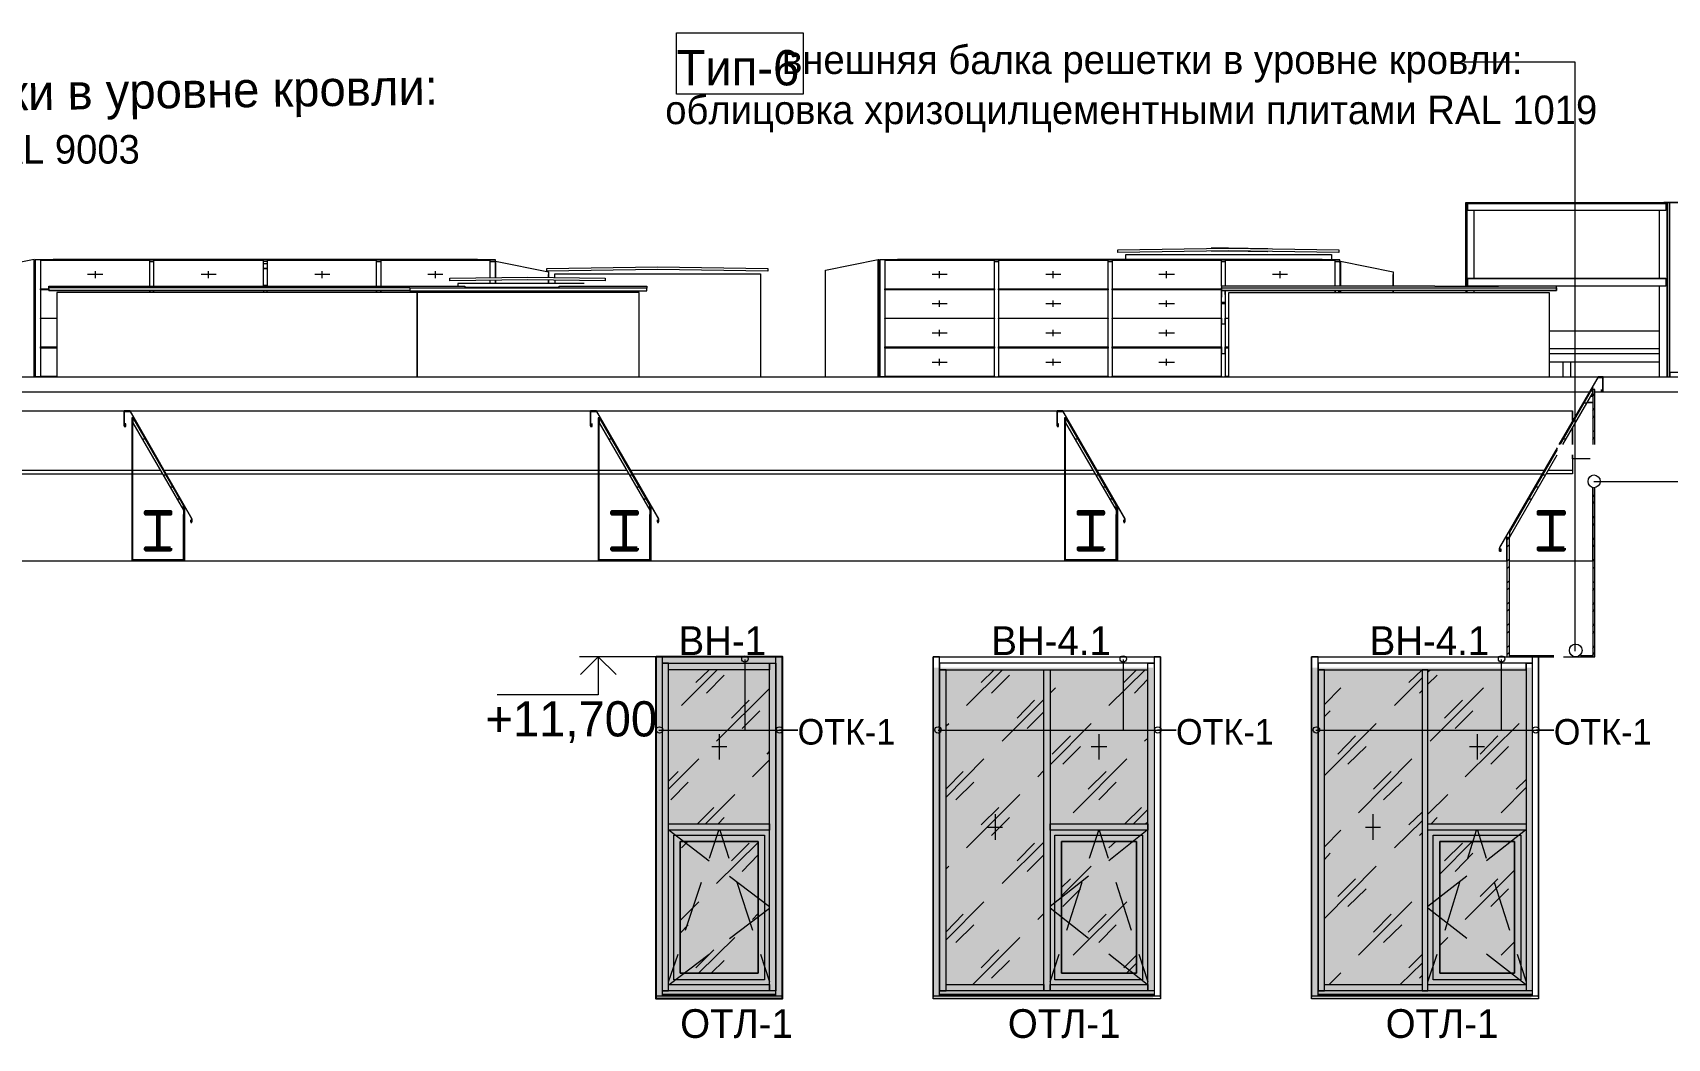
# Model space of a CAD drawing. Header units: millimetres. Extents: x 2294 to 908349, y -83289 to 219220.
# Drawn here: x 334898 to 348288, y 24401 to 32640 of the extents above; entities that cross this region are included whole.
import ezdxf

# ---------------------------------------------------------------- set-up
doc = ezdxf.new("R2010")
doc.units = ezdxf.units.MM
doc.layers.add('PDF _Геометрия', color=7, linetype='Continuous')
doc.layers.add('PDF _Текст', color=7, linetype='Continuous')

msp = doc.modelspace()

# ---------------------------------------------------------------- hatches: boundary and pattern name
at = {"transparency": 33554551}
h = msp.add_hatch(color=3, dxfattribs=at)
h.dxf.hatch_style = 1
h.paths.add_polyline_path([(340006.3, 27530.1), (341038, 27530.1), (341038, 24723.5), (340006.3, 24723.5)])
h = msp.add_hatch(color=3, dxfattribs=at)
h.dxf.hatch_style = 1
h.paths.add_polyline_path([(342275.2, 27436.9), (344074.2, 27436.9), (344074.2, 24723.5), (342275.2, 24723.5)])
h = msp.add_hatch(color=3, dxfattribs=at)
h.dxf.hatch_style = 1
h.paths.add_polyline_path([(345374.6, 27436.9), (347173.7, 27436.9), (347173.7, 24723.5), (345374.6, 24723.5)])

# ---------------------------------------------------------------- linework, layer by layer
msp.add_lwpolyline([(340006.3, 27530.1), (341038, 27530.1), (341038, 24723.5), (340006.3, 24723.5)], close=True)
at = {"layer": 'PDF _Геометрия', "lineweight": 9}
for points in [[(340172.5, 32640.4), (341208.5, 32640.4), (341208.5, 32137.7), (340172.5, 32137.7)], [(346646.8, 30563.9), (346646.8, 31250.3)], [(346655.5, 31250.3), (348277.4, 31250.3), (348277.4, 31241.5), (348277.4, 31184.7), (346655.5, 31184.7), (346655.5, 31241.5)], [(346655.5, 31241.5), (348277.4, 31241.5)], [(348286.1, 31250.3), (348286.1, 29820.8)], [(334909.1, 30782.5), (334909.1, 29820.8), (334909.1, 30782.5), (334909.1, 29820.8)], [(334917.8, 30747.6), (334909.1, 30747.6), (334917.8, 30751.9), (334909.1, 30747.6)], [(334970.3, 30773.8), (334970.3, 30778.2)], [(335066.5, 30782.5), (335044.6, 30778.2), (335066.5, 30782.5), (335035.9, 30778.2)], [(338541.9, 30782.5), (335066.5, 30782.5)], [(335888.3, 30765), (335875.2, 30765), (335857.7, 30765)], [(336788.9, 30708.2), (336802, 30708.2)], [(336802, 30708.2), (336819.5, 30708.2)], [(337750.6, 30765), (337733.1, 30765), (337715.6, 30765)], [(340920, 30686.4), (340015.1, 30699.5), (339110.2, 30686.4), (339110.2, 30708.2), (340015.1, 30721.3), (340920, 30708.2)], [(341829.3, 29820.8), (341829.3, 30782.5)], [(341838, 30747.6), (341829.3, 30747.6), (341838, 30751.9), (341829.3, 30747.6)], [(341877.4, 30542.1), (342777.9, 30542.1), (342777.9, 30773.8), (341877.4, 30773.8)], [(341890.5, 30773.8), (341890.5, 30778.2)], [(341986.7, 30782.5), (345462.1, 30782.5), (341986.7, 30782.5), (341982.3, 30782.5), (341964.8, 30778.2), (341982.3, 30782.5)], [(341986.7, 30782.5), (341982.3, 30782.5)], [(345462.1, 30782.5), (341986.7, 30782.5)], [(342808.5, 30765), (342791, 30765), (342777.9, 30765)], [(342808.5, 30542.1), (343709.1, 30542.1), (343709.1, 30773.8), (342808.5, 30773.8)], [(343709.1, 30765), (343739.7, 30765), (343722.2, 30765)], [(344666.4, 30765), (344653.3, 30765), (344635.8, 30765)], [(345610.7, 30563.9), (345610.7, 30769.4)], [(337986.7, 30546.5), (337986.7, 30524.6), (339927.6, 30524.6), (339927.6, 30546.5)], [(339586.7, 30607.7), (338952.8, 30616.4), (338314.5, 30607.7), (338314.5, 30629.5), (338952.8, 30638.3), (339586.7, 30629.5)], [(338690.5, 30585.8), (338690.5, 30612)], [(338690.5, 30585.8), (338690.5, 30612)], [(339123.3, 30616.4), (339123.3, 30585.8)], [(341877.4, 30301.7), (342777.9, 30301.7), (342777.9, 30533.3), (341877.4, 30533.3)], [(342808.5, 30301.7), (343709.1, 30301.7), (343709.1, 30533.3), (342808.5, 30533.3)], [(343739.7, 30301.7), (344635.8, 30301.7), (344635.8, 30533.3), (343739.7, 30533.3)], [(344635.8, 30550.8), (347381.2, 30550.8), (347381.2, 30563.9), (346904.7, 30563.9), (346904.7, 30559.6), (346384.5, 30559.6), (346384.5, 30563.9), (345737.5, 30563.9), (345116.7, 30563.9), (344635.8, 30563.9)], [(346655.5, 30625.1), (348277.4, 30625.1)], [(334909.1, 30428.4), (334917.8, 30428.4)], [(335857.7, 30529), (335857.7, 30511.5)], [(335888.3, 30511.5), (335888.3, 30529)], [(337715.6, 30511.5), (337715.6, 30529)], [(337750.6, 30511.5), (337750.6, 30529)], [(341829.3, 30428.4), (341838, 30428.4)], [(344635.8, 30428.4), (344666.4, 30428.4)], [(345567, 30529), (345567, 30511.5)], [(345606.3, 30529), (345606.3, 30511.5)], [(345610.7, 30511.5), (345610.7, 30529)], [(346043.5, 30529), (346043.5, 30511.5)], [(346646.8, 30511.5), (346646.8, 30529)], [(341877.4, 30065.6), (342777.9, 30065.6), (342777.9, 30297.3), (341877.4, 30297.3)], [(342808.5, 30065.6), (343709.1, 30065.6), (343709.1, 30297.3), (342808.5, 30297.3)], [(343739.7, 30065.6), (344635.8, 30065.6), (344635.8, 30297.3), (343739.7, 30297.3)], [(341877.4, 29825.2), (342777.9, 29825.2), (342777.9, 30056.8), (341877.4, 30056.8)], [(342808.5, 29825.2), (343709.1, 29825.2), (343709.1, 30056.8), (342808.5, 30056.8)], [(343739.7, 29825.2), (344635.8, 29825.2), (344635.8, 30056.8), (343739.7, 30056.8)], [(347757.1, 29816.4), (347757.1, 29698.4), (347748.4, 29698.4), (347748.4, 29715.9), (347748.4, 29698.4), (347761.5, 29698.4), (347761.5, 29820.8), (347722.2, 29820.8), (347403, 29265.6), (347722.2, 29816.4)], [(347604.1, 29610.9), (347608.5, 29610.9)], [(347630.4, 29610.9), (347678.4, 29610.9)], [(347634.7, 29663.4), (347639.1, 29663.4)], [(347656.6, 29694), (347652.2, 29694)], [(347661, 29663.4), (347678.4, 29663.4)], [(335647.9, 29418.6), (335647.9, 29536.6), (335696, 29536.6), (336203.1, 28657.9), (336203.1, 28631.7), (336194.3, 28631.7), (336194.3, 28649.2), (336194.3, 28627.3), (336203.1, 28627.3), (336203.1, 28657.9), (335696, 29541), (335647.9, 29541), (335647.9, 29414.2), (335661, 29414.2), (335661, 29436.1), (335656.6, 29436.1), (335656.6, 29418.6)], [(335709.1, 29484.2), (335709.1, 28312.6), (335717.8, 28312.6), (335717.8, 29484.2)], [(335717.8, 29444.8), (336133.1, 28727.9), (336133.1, 28767.2), (335717.8, 29488.5)], [(339468.6, 29418.6), (339468.6, 29536.6), (339516.7, 29536.6), (340023.8, 28657.9), (340023.8, 28631.7), (340015.1, 28631.7), (340015.1, 28649.2), (340015.1, 28627.3), (340023.8, 28627.3), (340023.8, 28657.9), (339516.7, 29541), (339468.6, 29541), (339468.6, 29414.2), (339481.7, 29414.2), (339481.7, 29436.1), (339477.4, 29436.1), (339477.4, 29418.6)], [(339529.8, 29484.2), (339529.8, 28312.6), (339538.6, 28312.6), (339538.6, 29484.2)], [(339538.6, 29444.8), (339953.9, 28727.9), (339953.9, 28767.2), (339538.6, 29488.5)], [(343289.4, 29418.6), (343289.4, 29536.6), (343337.5, 29536.6), (343844.6, 28657.9), (343844.6, 28631.7), (343835.8, 28631.7), (343835.8, 28649.2), (343835.8, 28627.3), (343844.6, 28627.3), (343844.6, 28657.9), (343337.5, 29541), (343289.4, 29541), (343289.4, 29414.2), (343302.5, 29414.2), (343302.5, 29436.1), (343298.1, 29436.1), (343298.1, 29418.6)], [(343350.6, 29484.2), (343350.6, 28312.6), (343359.3, 28312.6), (343359.3, 29484.2)], [(343359.3, 29444.8), (343774.6, 28727.9), (343774.6, 28767.2), (343359.3, 29488.5)], [(347512.3, 29265.6), (347512.3, 29405.5)], [(336133.1, 28749.7), (336133.1, 28312.6), (336141.9, 28312.6), (336141.9, 28749.7)], [(339953.9, 28749.7), (339953.9, 28312.6), (339962.6, 28312.6), (339962.6, 28749.7)], [(343774.6, 28749.7), (343774.6, 28312.6), (343783.4, 28312.6), (343783.4, 28749.7)], [(346974.6, 28504.9), (346974.6, 27525.7), (346996.5, 27525.7), (346996.5, 28504.9)], [(335709.1, 28312.6), (335717.8, 28312.6)], [(335717.8, 28312.6), (336133.1, 28312.6), (336133.1, 28321.3), (335717.8, 28321.3)], [(339529.8, 28312.6), (339538.6, 28312.6)], [(339538.6, 28312.6), (339953.9, 28312.6), (339953.9, 28321.3), (339538.6, 28321.3)], [(343350.6, 28312.6), (343359.3, 28312.6)], [(343359.3, 28312.6), (343774.6, 28312.6), (343774.6, 28321.3), (343359.3, 28321.3)], [(340006.3, 27525.7), (340006.3, 27447), (340006.3, 26131.2), (340006.3, 24815.3), (340006.3, 24736.6)], [(340933.1, 27420.8), (340106.9, 27420.8), (340106.9, 27473.2), (340933.1, 27473.2)], [(341038, 24736.6), (341038, 24815.3), (341038, 26131.2), (341038, 27447), (341038, 27525.7)], [(342275.2, 24815.3), (342275.2, 24736.6), (342275.2, 27525.7), (342275.2, 27447), (342275.2, 26131.2)], [(344032.6, 27447), (344032.6, 27473.2), (344085, 27473.2), (344085, 27447), (344085, 26131.2), (344085, 24789.1), (344032.6, 24789.1), (344032.6, 26131.2)], [(344137.5, 24736.6), (344137.5, 24815.3), (344137.5, 26131.2), (344137.5, 27447), (344137.5, 27525.7)], [(345374.6, 24815.3), (345374.6, 24736.6), (345374.6, 27525.7), (345374.6, 27447), (345374.6, 26131.2)], [(346305.8, 27473.2), (345427.1, 27473.2), (345427.1, 27420.8), (346305.8, 27420.8), (347132, 27420.8), (347132, 27473.2), (346305.8, 27473.2), (345453.3, 27473.2), (345427.1, 27473.2), (345427.1, 27525.7), (345453.3, 27525.7), (346305.8, 27525.7), (347153.9, 27525.7), (347180.1, 27525.7), (347180.1, 27473.2), (347153.9, 27473.2)], [(343232.6, 24789.1), (343180.1, 24789.1), (342380.1, 24789.1), (342380.1, 24841.6), (343180.1, 24841.6), (343180.1, 24789.1), (343180.1, 26131.2), (343180.1, 27420.8), (343232.6, 27420.8), (343232.6, 26131.2)], [(340933.1, 26104.9), (340106.9, 26104.9), (340106.9, 26157.4), (340933.1, 26157.4)], [(344032.6, 26104.9), (343232.6, 26104.9), (343232.6, 26157.4), (344032.6, 26157.4)], [(347132, 26104.9), (346327.6, 26104.9), (346327.6, 26157.4), (347132, 26157.4)], [(340150.6, 26065.6), (340893.8, 26065.6), (340893.8, 24880.9), (340150.6, 24880.9)], [(340893.8, 26065.6), (340893.8, 24880.9), (340150.6, 24880.9), (340150.6, 26065.6)], [(340841.3, 26013.1), (340203.1, 26013.1), (340203.1, 24933.4), (340841.3, 24933.4)], [(340203.1, 24933.4), (340203.1, 26013.1), (340841.3, 26013.1), (340841.3, 24933.4)], [(343271.9, 26065.6), (343988.8, 26065.6), (343988.8, 24880.9), (343271.9, 24880.9)], [(343988.8, 26065.6), (343988.8, 24880.9), (343271.9, 24880.9), (343271.9, 26065.6)], [(343940.8, 26013.1), (343324.4, 26013.1), (343324.4, 24933.4), (343940.8, 24933.4)], [(343324.4, 24933.4), (343324.4, 26013.1), (343940.8, 26013.1), (343940.8, 24933.4)], [(346371.3, 26065.6), (347088.3, 26065.6), (347088.3, 24880.9), (346371.3, 24880.9)], [(347088.3, 26065.6), (347088.3, 24880.9), (346371.3, 24880.9), (346371.3, 26065.6)], [(347035.8, 26013.1), (346423.8, 26013.1), (346423.8, 24933.4), (347035.8, 24933.4)], [(346423.8, 24933.4), (346423.8, 26013.1), (347035.8, 26013.1), (347035.8, 24933.4)], [(344032.6, 24789.1), (343232.6, 24789.1), (343232.6, 24841.6), (344032.6, 24841.6)], [(346279.5, 24789.1), (345479.5, 24789.1), (345479.5, 24841.6), (346279.5, 24841.6)], [(347132, 24789.1), (346327.6, 24789.1), (346327.6, 24841.6), (347132, 24841.6)], [(341038, 24723.5), (340006.3, 24723.5), (340006.3, 24749.8), (341038, 24749.8)], [(344137.5, 24723.5), (342275.2, 24723.5), (342275.2, 24749.8), (344137.5, 24749.8)], [(347232.5, 24723.5), (345374.6, 24723.5), (345374.6, 24749.8), (347232.5, 24749.8)]]:
    msp.add_lwpolyline(points, close=True, dxfattribs=at)
for points in [[(347534.2, 27573.8), (347534.2, 32400), (347031.5, 32400), (346620.5, 32400)], [(347687.2, 28964), (349685, 28964), (349685, 32378.1)], [(346638, 30563.9), (346638, 31250.3), (346646.8, 31250.3), (346703.6, 31250.3)], [(348224.9, 31250.3), (348286.1, 31250.3), (348290.5, 31250.3), (348290.5, 29820.8)], [(348705.8, 31250.3), (348259.9, 31250.3), (348705.8, 31250.3)], [(348688.3, 31250.3), (348688.3, 29820.8), (348688.3, 29855.8), (348308, 29855.8), (348308, 29820.8), (348308, 31250.3), (348277.4, 31250.3), (348308, 31250.3)], [(346703.6, 31184.7), (346703.6, 30629.5)], [(348224.9, 30629.5), (348224.9, 31184.7)], [(344552.8, 30852.5), (344692.7, 30852.5), (343787.7, 30839.4), (343787.7, 30861.2), (344692.7, 30874.3), (344552.8, 30874.3)], [(343853.3, 30782.5), (343853.3, 30821.9), (345427.1, 30821.9), (345536.4, 30821.9), (345536.4, 30778.2)], [(345016.2, 30870), (344692.7, 30874.3), (345597.6, 30861.2), (345597.6, 30839.4), (344692.7, 30852.5), (345016.2, 30848.1)], [(334909.1, 29820.8), (334909.1, 30782.5), (334471.9, 30695.1), (334471.9, 30563.9)], [(334909.1, 30782.5), (334909.1, 30782.5)], [(338690.5, 30756.3), (338690.5, 30765), (338690.5, 30778.2), (337733.1, 30778.2), (336802, 30778.2), (335875.2, 30778.2), (334970.3, 30778.2), (334917.8, 30778.2), (334917.8, 30529), (334917.8, 30292.9), (334917.8, 30052.5), (334917.8, 29820.8)], [(334961.5, 29825.2), (334961.5, 29820.8), (334917.8, 29820.8), (334917.8, 29995.6), (334917.8, 30236.1), (334917.8, 30472.1), (334917.8, 30721.3)], [(335857.7, 30563.9), (335857.7, 30773.8), (334961.5, 30773.8), (334961.5, 30542.1), (335031.5, 30542.1), (335031.5, 30529), (335031.5, 30550.8)], [(335066.5, 30782.5), (335066.5, 30782.5)], [(335066.5, 30782.5), (335066.5, 30782.5)], [(335066.5, 30782.5), (335066.5, 30782.5)], [(338541.9, 30782.5), (335066.5, 30782.5)], [(338541.9, 30782.5), (335066.5, 30782.5)], [(335066.5, 30782.5), (335066.5, 30782.5)], [(338541.9, 30782.5), (335066.5, 30782.5)], [(335411.8, 30629.5), (335411.8, 30686.4)], [(336788.9, 30563.9), (336788.9, 30773.8), (335888.3, 30773.8), (335888.3, 30563.9)], [(336338.6, 30629.5), (336338.6, 30686.4)], [(336819.5, 30765), (336802, 30765), (336788.9, 30765)], [(336819.5, 30747.6), (336802, 30747.6), (336788.9, 30747.6)], [(337715.6, 30563.9), (337715.6, 30773.8), (336819.5, 30773.8), (336819.5, 30563.9)], [(337269.7, 30629.5), (337269.7, 30686.4)], [(338646.8, 30633.9), (338646.8, 30773.8), (337750.6, 30773.8), (337750.6, 30563.9)], [(338196.5, 30629.5), (338196.5, 30686.4)], [(338541.9, 30782.5), (338541.9, 30782.5)], [(338541.9, 30782.5), (338541.9, 30782.5)], [(338541.9, 30782.5), (338541.9, 30782.5)], [(338541.9, 30782.5), (338541.9, 30782.5)], [(338572.5, 30778.2), (338541.9, 30782.5)], [(338541.9, 30782.5), (338563.7, 30778.2)], [(338541.9, 30782.5), (338541.9, 30782.5)], [(338572.5, 30778.2), (338541.9, 30782.5)], [(338541.9, 30782.5), (338563.7, 30778.2)], [(338541.9, 30782.5), (338541.9, 30782.5)], [(338690.5, 30765), (338646.8, 30765), (338690.5, 30765), (338690.5, 30633.9), (338690.5, 30769.4), (338690.5, 30633.9), (338690.5, 30769.4)], [(338686.1, 30769.4), (338690.5, 30769.4), (339123.3, 30682), (339123.3, 30633.9), (339123.3, 30660.1), (339123.3, 30633.9)], [(339175.7, 30633.9), (339175.7, 30664.5), (340749.5, 30664.5), (340858.8, 30664.5), (340858.8, 29820.8)], [(341392.1, 29820.8), (341392.1, 30695.1), (341824.9, 30782.5)], [(341824.9, 29820.8), (341824.9, 30782.5), (341824.9, 29820.8), (341824.9, 30782.5), (341829.3, 30782.5)], [(345606.3, 30756.3), (345606.3, 30765), (345606.3, 30778.2), (344653.3, 30778.2), (343722.2, 30778.2), (342791, 30778.2), (341890.5, 30778.2), (341838, 30778.2), (341838, 30529), (341838, 30292.9), (341838, 30052.5), (341838, 29820.8)], [(341877.4, 29825.2), (341877.4, 29820.8), (341838, 29820.8), (341838, 29995.6), (341838, 30236.1), (341838, 30472.1), (341838, 30721.3)], [(341982.3, 30782.5), (341956.1, 30778.2)], [(341986.7, 30782.5), (341982.3, 30782.5), (341986.7, 30782.5), (341982.3, 30782.5), (341956.1, 30778.2)], [(341982.3, 30782.5), (341982.3, 30782.5)], [(341982.3, 30782.5), (341986.7, 30782.5)], [(345462.1, 30782.5), (345488.3, 30778.2), (345462.1, 30782.5), (345479.5, 30778.2), (345462.1, 30782.5), (341982.3, 30782.5)], [(341982.3, 30782.5), (341982.3, 30782.5)], [(341986.7, 30782.5), (341986.7, 30782.5)], [(342327.6, 30629.5), (342327.6, 30686.4)], [(343258.8, 30629.5), (343258.8, 30686.4)], [(344635.8, 30563.9), (344635.8, 30773.8), (343739.7, 30773.8), (343739.7, 30542.1), (344635.8, 30542.1), (344635.8, 30550.8), (344635.8, 30529)], [(344185.6, 30629.5), (344185.6, 30686.4)], [(345567, 30563.9), (345567, 30773.8), (344666.4, 30773.8), (344666.4, 30563.9)], [(345116.7, 30629.5), (345116.7, 30686.4)], [(345462.1, 30782.5), (345462.1, 30782.5)], [(345462.1, 30782.5), (345462.1, 30782.5)], [(345462.1, 30782.5), (345462.1, 30782.5)], [(345462.1, 30782.5), (345462.1, 30782.5)], [(345462.1, 30782.5), (345462.1, 30782.5)], [(345462.1, 30782.5), (345462.1, 30782.5)], [(345606.3, 30765), (345567, 30765), (345606.3, 30765), (345606.3, 30563.9)], [(345606.3, 30769.4), (345610.7, 30769.4), (346043.5, 30682), (346043.5, 30563.9), (346043.5, 30660.1), (346043.5, 30563.9)], [(345610.7, 30769.4), (345610.7, 30563.9)], [(334917.8, 30655.7), (334909.1, 30655.7)], [(334961.5, 30533.3), (334961.5, 30542.1)], [(335031.5, 30533.3), (334961.5, 30533.3), (334961.5, 30301.7), (335097.1, 30301.7)], [(337986.7, 30546.5), (337986.7, 30550.8), (335031.5, 30550.8), (335031.5, 30563.9), (338436.9, 30563.9), (338436.9, 30555.2), (339210.7, 30555.2), (339210.7, 30563.9), (339927.6, 30563.9), (339927.6, 30546.5)], [(335473, 30660.1), (335346.2, 30660.1)], [(336399.8, 30660.1), (336277.4, 30660.1)], [(336819.5, 30568.3), (336802, 30568.3), (336788.9, 30568.3)], [(337330.9, 30660.1), (337208.5, 30660.1)], [(337986.7, 30550.8), (337986.7, 30529)], [(337986.7, 30524.6), (339927.6, 30524.6), (339927.6, 30542.1)], [(338257.7, 30660.1), (338135.3, 30660.1)], [(339416.2, 30585.8), (338380.1, 30585.8), (338380.1, 30563.9)], [(338436.9, 30555.2), (339210.7, 30555.2)], [(338646.8, 30585.8), (338646.8, 30612)], [(339123.3, 30585.8), (339123.3, 30616.4)], [(339175.7, 30616.4), (339175.7, 30585.8)], [(341838, 30655.7), (341829.3, 30655.7)], [(341877.4, 30533.3), (341877.4, 30542.1)], [(342388.8, 30660.1), (342266.4, 30660.1)], [(342777.9, 30542.1), (342777.9, 30533.3)], [(342808.5, 30533.3), (342808.5, 30542.1)], [(343320, 30660.1), (343197.6, 30660.1)], [(343709.1, 30542.1), (343709.1, 30533.3)], [(343739.7, 30533.3), (343739.7, 30542.1)], [(344251.1, 30660.1), (344124.4, 30660.1)], [(347381.2, 30550.8), (347381.2, 30529), (344635.8, 30529), (344635.8, 30494), (344635.8, 30472.1)], [(344635.8, 30542.1), (344635.8, 30529), (347381.2, 30529), (347381.2, 30542.1)], [(345177.9, 30660.1), (345055.5, 30660.1)], [(346384.5, 30559.6), (346384.5, 30563.9), (346904.7, 30563.9), (346655.5, 30563.9), (346655.5, 30625.1), (346655.5, 30629.5), (348277.4, 30629.5), (348277.4, 30625.1), (348277.4, 30563.9), (347381.2, 30563.9)], [(346904.7, 30559.6), (346904.7, 30563.9)], [(348224.9, 29820.8), (348224.9, 30563.9)], [(334917.8, 30419.7), (334909.1, 30419.7)], [(335031.5, 30529), (337986.7, 30529), (335031.5, 30529)], [(339866.4, 29820.8), (339866.4, 30511.5), (339757.2, 30511.5), (338157.2, 30511.5), (338047.9, 30511.5), (338047.9, 29820.8), (338047.9, 30511.5), (335097.1, 30511.5), (335097.1, 29820.8)], [(335857.7, 30529), (335857.7, 30511.5)], [(336788.9, 30529), (336788.9, 30511.5)], [(336819.5, 30511.5), (336819.5, 30529)], [(338380.1, 30524.6), (338380.1, 30511.5)], [(341838, 30419.7), (341829.3, 30419.7)], [(342388.8, 30419.7), (342266.4, 30419.7)], [(342327.6, 30393.5), (342327.6, 30445.9)], [(343320, 30419.7), (343197.6, 30419.7)], [(343258.8, 30393.5), (343258.8, 30445.9)], [(344251.1, 30419.7), (344124.4, 30419.7)], [(344185.6, 30393.5), (344185.6, 30445.9)], [(344666.4, 30419.7), (344635.8, 30419.7)], [(344666.4, 30494), (344666.4, 30529), (344666.4, 30301.7)], [(344666.4, 30529), (344666.4, 30472.1)], [(344697, 29820.8), (344697, 30511.5), (347210.7, 30511.5), (347320, 30511.5), (347320, 29820.8)], [(345567, 30511.5), (345567, 30529)], [(345597.6, 30511.5), (345597.6, 30529)], [(345610.7, 30529), (345610.7, 30511.5)], [(346043.5, 30511.5), (346043.5, 30529)], [(346638, 30529), (346638, 30511.5)], [(346703.6, 30529), (346703.6, 30511.5)], [(334961.5, 30297.3), (334961.5, 30301.7)], [(335097.1, 30297.3), (334961.5, 30297.3), (334961.5, 30065.6), (335097.1, 30065.6)], [(341877.4, 30297.3), (341877.4, 30301.7)], [(342777.9, 30301.7), (342777.9, 30297.3)], [(342808.5, 30297.3), (342808.5, 30301.7)], [(343709.1, 30301.7), (343709.1, 30297.3)], [(343739.7, 30297.3), (343739.7, 30301.7)], [(344635.8, 30301.7), (344635.8, 30253.6), (344666.4, 30253.6), (344666.4, 30301.7), (344697, 30301.7)], [(344697, 30297.3), (344666.4, 30297.3), (344666.4, 30065.6), (344697, 30065.6)], [(342388.8, 30179.2), (342266.4, 30179.2)], [(342327.6, 30153), (342327.6, 30205.5)], [(343320, 30179.2), (343197.6, 30179.2)], [(343258.8, 30153), (343258.8, 30205.5)], [(344251.1, 30179.2), (344124.4, 30179.2)], [(344185.6, 30153), (344185.6, 30205.5)], [(347320, 30196.7), (348224.9, 30196.7)], [(334961.5, 30056.8), (334961.5, 30065.6)], [(335097.1, 30056.8), (334961.5, 30056.8), (334961.5, 29825.2), (335097.1, 29825.2)], [(341877.4, 30056.8), (341877.4, 30065.6)], [(342777.9, 30065.6), (342777.9, 30056.8)], [(342808.5, 30056.8), (342808.5, 30065.6)], [(343709.1, 30065.6), (343709.1, 30056.8)], [(343739.7, 30056.8), (343739.7, 30065.6)], [(344635.8, 30065.6), (344635.8, 30013.1)], [(344666.4, 30008.8), (344635.8, 30008.8)], [(344666.4, 30013.1), (344666.4, 30065.6)], [(344697, 30056.8), (344666.4, 30056.8), (344666.4, 29825.2), (344697, 29825.2)], [(347320, 30052.5), (348224.9, 30052.5)], [(348224.9, 30008.8), (347320, 30008.8)], [(342388.8, 29938.8), (342266.4, 29938.8)], [(342327.6, 29912.6), (342327.6, 29969.4)], [(343320, 29938.8), (343197.6, 29938.8)], [(343258.8, 29912.6), (343258.8, 29969.4)], [(344251.1, 29938.8), (344124.4, 29938.8)], [(344185.6, 29912.6), (344185.6, 29969.4)], [(347320, 29943.2), (348224.9, 29943.2)], [(347433.6, 29943.2), (347433.6, 29820.8)], [(347499.2, 29820.8), (347499.2, 29943.2)], [(320356.1, 29230.6), (320356.1, 29715.9), (320334.3, 29715.9), (320334.3, 29230.6), (320334.3, 29698.4), (320273, 29698.4), (320273, 29820.8), (399730.8, 29820.8), (399761.4, 29816.4), (400382.1, 29777.1)], [(342777.9, 29825.2), (342777.9, 29820.8), (342808.5, 29820.8), (342808.5, 29825.2)], [(343709.1, 29825.2), (343709.1, 29820.8), (343739.7, 29820.8), (343739.7, 29825.2)], [(344635.8, 29825.2), (344635.8, 29820.8)], [(344666.4, 29820.8), (344666.4, 29825.2)], [(347433.6, 29265.6), (347678.4, 29689.6), (347678.4, 29733.3), (347411.8, 29265.6)], [(347695.9, 29698.4), (399730.8, 29698.4), (399730.8, 29820.8)], [(320382.3, 29698.4), (347647.8, 29698.4)], [(347652.2, 29698.4), (347656.6, 29698.4), (347652.2, 29698.4), (347512.3, 29457.9), (347512.3, 29449.2), (347512.3, 29457.9)], [(347695.9, 29265.6), (347695.9, 29715.9), (347678.4, 29715.9), (347678.4, 29265.6)], [(320517.9, 29536.6), (320517.9, 29462.3), (320517.9, 29541), (347512.3, 29541), (347512.3, 29462.3), (347512.3, 29536.6)], [(347385.6, 29239.4), (346913.4, 28421.9), (346913.4, 28391.3), (346926.5, 28391.3), (346926.5, 28408.8), (346922.2, 28408.8), (346922.2, 28391.3), (346913.4, 28391.3), (346913.4, 28417.5), (347385.6, 29235)], [(347385.6, 29221.9), (346996.5, 28544.3), (346996.5, 28504.9)], [(343774.6, 28749.7), (343783.4, 28749.7), (343783.4, 28312.6), (346974.6, 28312.6), (346974.6, 28504.9), (346996.5, 28504.9), (347385.6, 29182.5)], [(347656.6, 29147.6), (347512.3, 29147.6), (347512.3, 29182.5), (347512.3, 29055.8), (347512.3, 29025.2), (347293.7, 29025.2)], [(332155, 29055.8), (335709.1, 29055.8)], [(332172.5, 29025.2), (335709.1, 29025.2)], [(335717.8, 29055.8), (335945.1, 29055.8)], [(335717.8, 29025.2), (335962.6, 29025.2)], [(335967, 29055.8), (335971.4, 29055.8)], [(335975.7, 29055.8), (339529.8, 29055.8)], [(335984.5, 29025.2), (335988.9, 29025.2)], [(335993.2, 29025.2), (339529.8, 29025.2)], [(339538.6, 29055.8), (339765.9, 29055.8)], [(339538.6, 29025.2), (339783.4, 29025.2)], [(339787.8, 29055.8), (339792.1, 29055.8)], [(339796.5, 29055.8), (343350.6, 29055.8)], [(339805.2, 29025.2), (339809.6, 29025.2)], [(339814, 29025.2), (343350.6, 29025.2)], [(343359.3, 29055.8), (343586.7, 29055.8)], [(343359.3, 29025.2), (343604.1, 29025.2)], [(343608.5, 29055.8), (343612.9, 29055.8)], [(343617.3, 29055.8), (347280.6, 29055.8)], [(343626, 29025.2), (343630.4, 29025.2)], [(343634.7, 29025.2), (347263.1, 29025.2), (347271.9, 29025.2)], [(347285, 29055.8), (347289.4, 29055.8)], [(347311.2, 29055.8), (347512.3, 29055.8)], [(347512.3, 29047), (347512.3, 29029.5)], [(346996.5, 28312.6), (347678.4, 28312.6), (347678.4, 28915.9), (347678.4, 27525.7), (347695.9, 27525.7), (347695.9, 28915.9)], [(332312.4, 28749.7), (332321.1, 28749.7), (332321.1, 28312.6), (336133.1, 28312.6)], [(336133.1, 28749.7), (336141.9, 28749.7), (336141.9, 28312.6), (339953.9, 28312.6)], [(336133.1, 28321.3), (336133.1, 28692.9)], [(339953.9, 28749.7), (339962.6, 28749.7), (339962.6, 28312.6), (343774.6, 28312.6)], [(339953.9, 28321.3), (339953.9, 28692.9)], [(343774.6, 28321.3), (343774.6, 28692.9)], [(340321.1, 27525.7), (339949.5, 27525.7), (339529.8, 27525.7), (339529.8, 27215.3), (338703.6, 27215.3)], [(339687.2, 27525.7), (339376.8, 27525.7)], [(340985.6, 24749.8), (340985.6, 24815.3), (340985.6, 26131.2), (340985.6, 24789.1), (340933.1, 24789.1), (340106.9, 24789.1), (340106.9, 24841.6), (340933.1, 24841.6), (340933.1, 24789.1), (340933.1, 26131.2), (340933.1, 27473.2), (340985.6, 27473.2), (340985.6, 26131.2), (340985.6, 27447), (340985.6, 27525.7), (341038, 27525.7), (340006.3, 27525.7), (340054.4, 27525.7), (340054.4, 27473.2), (340080.7, 27473.2), (340959.3, 27473.2), (340985.6, 27473.2), (340985.6, 27525.7), (340959.3, 27525.7), (340080.7, 27525.7), (340054.4, 27525.7), (340054.4, 27447), (340054.4, 26131.2), (340054.4, 24789.1), (340106.9, 24789.1), (340106.9, 26131.2), (340106.9, 27473.2), (340054.4, 27473.2), (340054.4, 26131.2), (340054.4, 24815.3), (340054.4, 24749.8)], [(340732, 27503.8), (340732, 26926.8), (341164.8, 26926.8), (341016.2, 26926.8)], [(342327.6, 24749.8), (342327.6, 24815.3), (342327.6, 26131.2), (342327.6, 24789.1), (342380.1, 24789.1), (342380.1, 26131.2), (342380.1, 27420.8), (342327.6, 27420.8), (342327.6, 26131.2), (342327.6, 27447), (342327.6, 27525.7), (342275.2, 27525.7), (344137.5, 27525.7), (344085, 27525.7), (344085, 27473.2), (344058.8, 27473.2), (343206.3, 27473.2), (342327.6, 27473.2), (342327.6, 27420.8), (343206.3, 27420.8), (344032.6, 27420.8), (344032.6, 27473.2), (343206.3, 27473.2), (342353.9, 27473.2), (342327.6, 27473.2), (342327.6, 27525.7), (342353.9, 27525.7), (343206.3, 27525.7), (344058.8, 27525.7), (344085, 27525.7), (344085, 27447), (344085, 26131.2), (344085, 24815.3), (344085, 24749.8)], [(343831.5, 27503.8), (343831.5, 26926.8), (344264.2, 26926.8), (344111.2, 26926.8)], [(345427.1, 24749.8), (345427.1, 24815.3), (345427.1, 26131.2), (345427.1, 24789.1), (345479.5, 24789.1), (345479.5, 26131.2), (345479.5, 27420.8), (345427.1, 27420.8), (345427.1, 26131.2), (345427.1, 27447), (345427.1, 27525.7), (345374.6, 27525.7), (346974.6, 27525.7)], [(346926.5, 27503.8), (346926.5, 26926.8), (347359.3, 26926.8), (347210.7, 26926.8)], [(347359.3, 27534.4), (346996.5, 27534.4), (346996.5, 27525.7), (347359.3, 27525.7), (347232.5, 27525.7), (347232.5, 24736.6), (347232.5, 24815.3), (347232.5, 26131.2), (347232.5, 27447), (347232.5, 27525.7), (347180.1, 27525.7), (347180.1, 27447), (347180.1, 26131.2), (347180.1, 24815.3), (347180.1, 24749.8)], [(347132, 27473.2), (347180.1, 27473.2), (347180.1, 27447)], [(347132, 27473.2), (347132, 27447)], [(347438, 27525.7), (347678.4, 27525.7), (347678.4, 27534.4), (347577.9, 27534.4)], [(347678.4, 27525.7), (347577.9, 27525.7)], [(340211.8, 27127.9), (340504.7, 27420.8)], [(340329.8, 27315.9), (340439.1, 27420.8)], [(340417.3, 27228.4), (340561.5, 27377.1)], [(342546.2, 27127.9), (342843.5, 27420.8)], [(342668.6, 27315.9), (342773.5, 27420.8)], [(342751.7, 27228.4), (342900.3, 27377.1)], [(343420.5, 27420.8), (343424.9, 27420.8)], [(343713.4, 27127.9), (344010.7, 27420.8)], [(343835.8, 27315.9), (343940.8, 27420.8)], [(343923.3, 27228.4), (344032.6, 27342.1)], [(345759.3, 27420.8), (345763.7, 27420.8)], [(346052.2, 27127.9), (346279.5, 27355.2)], [(346170.3, 27315.9), (346279.5, 27420.8), (346279.5, 26131.2), (346279.5, 24789.1), (346327.6, 24789.1), (346327.6, 26131.2), (346327.6, 27420.8), (346279.5, 27420.8)], [(346327.6, 27403.3), (346345.1, 27420.8)], [(346327.6, 27302.8), (346401.9, 27377.1)], [(346926.5, 27420.8), (346930.9, 27420.8)], [(347132, 27447), (347132, 26131.2)], [(347180.1, 27447), (347180.1, 26131.2)], [(340500.3, 26835), (340933.1, 27267.8)], [(343232.6, 27228.4), (343276.3, 27272.2)], [(345479.5, 27136.6), (345615.1, 27272.2)], [(346257.7, 27228.4), (346279.5, 27250.3)], [(346345.1, 26835), (346782.3, 27272.2)], [(340622.7, 27023), (340767, 27171.6)], [(340710.2, 26939.9), (340854.4, 27084.2)], [(342839.1, 26835), (343180.1, 27176)], [(342961.5, 27023), (343105.8, 27171.6)], [(343044.6, 26939.9), (343180.1, 27075.4)], [(345479.5, 27036.1), (345527.6, 27084.2)], [(346463.2, 27023), (346611.8, 27171.6)], [(346550.6, 26939.9), (346694.8, 27084.2)], [(340028.2, 26926.8), (341164.8, 26926.8)], [(342314.5, 26926.8), (344264.2, 26926.8)], [(342380.1, 26961.8), (342402, 26979.3)], [(343232.6, 26642.6), (343569.2, 26979.3)], [(345409.6, 26926.8), (347359.3, 26926.8)], [(345479.5, 26555.2), (345903.6, 26979.3)], [(346633.6, 26542.1), (347075.2, 26979.3)], [(340461, 26791.3), (340583.4, 26791.3)], [(340522.2, 26891.8), (340522.2, 26686.4)], [(343250, 26730.1), (343398.7, 26878.7)], [(343337.5, 26647), (343481.7, 26791.3)], [(343569.2, 26791.3), (343695.9, 26791.3)], [(343630.4, 26891.8), (343630.4, 26686.4)], [(344006.3, 26835), (344032.6, 26861.2)], [(345588.8, 26730.1), (345733.1, 26878.7)], [(345671.9, 26647), (345820.5, 26791.3)], [(346668.6, 26791.3), (346791, 26791.3)], [(346729.8, 26891.8), (346729.8, 26686.4)], [(346756, 26730.1), (346900.3, 26878.7)], [(346843.5, 26647), (346987.7, 26791.3)], [(340106.9, 26441.6), (340356.1, 26690.7)], [(340793.2, 26542.1), (340933.1, 26682)], [(340915.6, 26730.1), (340933.1, 26751.9)], [(342380.1, 26376), (342690.5, 26690.7)], [(343420.5, 26249.2), (343862.1, 26690.7)], [(345759.3, 26249.2), (346196.5, 26690.7)], [(340106.9, 26507.1), (340185.6, 26585.8)], [(342380.1, 26445.9), (342520, 26585.8)], [(343132, 26542.1), (343180.1, 26594.6)], [(343542.9, 26441.6), (343691.6, 26585.8)], [(345881.7, 26441.6), (346026, 26585.8)], [(347048.9, 26441.6), (347132, 26520.2)], [(340124.4, 26354.1), (340268.6, 26498.4)], [(340408.5, 26157.4), (340649, 26397.8)], [(342458.8, 26354.1), (342607.4, 26498.4)], [(342546.2, 25960.7), (342983.4, 26397.8)], [(343630.4, 26354.1), (343774.6, 26498.4)], [(345964.8, 26354.1), (346113.4, 26498.4)], [(346327.6, 26236.1), (346489.4, 26397.8)], [(346926.5, 26249.2), (347132, 26454.7)], [(340342.9, 26157.4), (340478.5, 26292.9)], [(342668.6, 26148.7), (342812.9, 26292.9)], [(343844.6, 26157.4), (343980.1, 26292.9)], [(343914.5, 26157.4), (344032.6, 26275.4)], [(346170.3, 26148.7), (346279.5, 26253.6)], [(340513.4, 26157.4), (340561.5, 26209.9)], [(342716.7, 26131.2), (342843.5, 26131.2)], [(342751.7, 26061.2), (342900.3, 26209.9)], [(342782.3, 26236.1), (342782.3, 26026.3)], [(344015.1, 26157.4), (344032.6, 26174.9)], [(345816.2, 26131.2), (345938.6, 26131.2)], [(345877.4, 26236.1), (345877.4, 26026.3)], [(346052.2, 25960.7), (346279.5, 26183.6)], [(346353.9, 26157.4), (346401.9, 26209.9)], [(347132, 26131.2), (347132, 24789.1)], [(347180.1, 26131.2), (347180.1, 24789.1)], [(340111.3, 26104.9), (340439.1, 25855.8)], [(340211.8, 25960.7), (340264.3, 26013.1)], [(340443.5, 25877.6), (340517.8, 26104.9)], [(340500.3, 25667.8), (340841.3, 26004.4)], [(340526.6, 26104.9), (340600.9, 25877.6)], [(340622.7, 25855.8), (340767, 26000)], [(342839.1, 25667.8), (343180.1, 26008.8)], [(342961.5, 25855.8), (343105.8, 26000)], [(343556.1, 25877.6), (343630.4, 26104.9)], [(343634.7, 26104.9), (343709.1, 25877.6)], [(344028.2, 26104.9), (343713.4, 25855.8)], [(343713.4, 25960.7), (343770.3, 26013.1)], [(345479.5, 25969.4), (345615.1, 26104.9)], [(346257.7, 26061.2), (346279.5, 26083.1)], [(346423.8, 25746.5), (346690.5, 26013.1)], [(346463.2, 25855.8), (346611.8, 26000)], [(346655.5, 25877.6), (346725.4, 26104.9)], [(346734.2, 26104.9), (346804.1, 25877.6)], [(347127.6, 26104.9), (346808.5, 25855.8)], [(340710.2, 25768.3), (340841.3, 25903.8)], [(343044.6, 25768.3), (343180.1, 25903.8)], [(345479.5, 25864.5), (345527.6, 25917)], [(346550.6, 25768.3), (346694.8, 25917)], [(340605.2, 25729), (340933.1, 25479.8)], [(342380.1, 25790.2), (342402, 25812)], [(343547.3, 25729), (343232.6, 25479.8)], [(343324.4, 25567.2), (343569.2, 25812)], [(345479.5, 25383.6), (345903.6, 25812)], [(346646.8, 25729), (346327.6, 25479.8)], [(346633.6, 25374.9), (347035.8, 25777.1)], [(340246.8, 25287.5), (340377.9, 25680.9)], [(340666.4, 25680.9), (340793.2, 25287.5)], [(343324.4, 25637.2), (343398.7, 25707.1)], [(343337.5, 25479.8), (343481.7, 25624.1)], [(343368.1, 25287.5), (343494.9, 25680.9)], [(343770.3, 25680.9), (343897, 25287.5)], [(345588.8, 25562.9), (345733.1, 25707.1)], [(345671.9, 25479.8), (345820.5, 25624.1)], [(346467.5, 25287.5), (346589.9, 25680.9)], [(346756, 25562.9), (346900.3, 25707.1)], [(346843.5, 25479.8), (346987.7, 25624.1)], [(346869.7, 25680.9), (346996.5, 25287.5)], [(340203.1, 25366.1), (340356.1, 25519.2)], [(340605.2, 25217.5), (340933.1, 25466.7)], [(342380.1, 25208.8), (342690.5, 25519.2)], [(343547.3, 25217.5), (343232.6, 25466.7)], [(343420.5, 25082), (343862.1, 25519.2)], [(345759.3, 25082), (346196.5, 25519.2)], [(346646.8, 25217.5), (346327.6, 25466.7)], [(340203.1, 25261.2), (340268.6, 25331.2)], [(340793.2, 25374.9), (340841.3, 25423)], [(342380.1, 25274.3), (342520, 25418.6)], [(342458.8, 25186.9), (342607.4, 25331.2)], [(343132, 25374.9), (343180.1, 25423)], [(343542.9, 25270), (343691.6, 25418.6)], [(343630.4, 25186.9), (343774.6, 25331.2)], [(345881.7, 25270), (346026, 25418.6)], [(345964.8, 25186.9), (346113.4, 25331.2)], [(340351.7, 24933.4), (340649, 25226.3)], [(342598.7, 24841.6), (342983.4, 25226.3)], [(346423.8, 25160.7), (346489.4, 25226.3)], [(346926.5, 25082), (347035.8, 25191.3)], [(340106.9, 24863.4), (340185.6, 25090.7)], [(340111.3, 24841.6), (340439.1, 25090.7)], [(340329.8, 24977.1), (340478.5, 25125.7)], [(340858.8, 25090.7), (340933.1, 24863.4)], [(342668.6, 24977.1), (342812.9, 25125.7)], [(343232.6, 24863.4), (343306.9, 25090.7)], [(344028.2, 24841.6), (343713.4, 25090.7)], [(343835.8, 24977.1), (343940.8, 25082)], [(343958.2, 25090.7), (344032.6, 24863.4)], [(346170.3, 24977.1), (346279.5, 25086.4)], [(346327.6, 24863.4), (346401.9, 25090.7)], [(347127.6, 24841.6), (346808.5, 25090.7)], [(347057.7, 25090.7), (347132, 24863.4)], [(340456.6, 24933.4), (340561.5, 25038.3)], [(342751.7, 24894), (342900.3, 25038.3)], [(343857.7, 24933.4), (343940.8, 25016.4)], [(345518.9, 24841.6), (345615.1, 24937.7)], [(346100.3, 24841.6), (346279.5, 25016.4)], [(346257.7, 24894), (346279.5, 24915.9)], [(346777.9, 24933.4), (346782.3, 24937.7)], [(340985.6, 24789.1), (340054.4, 24789.1)], [(344085, 24789.1), (342327.6, 24789.1)], [(347180.1, 24789.1), (345427.1, 24789.1)], [(347180.1, 24789.1), (347132, 24789.1)], [(340006.3, 24749.8), (340006.3, 24749.8)], [(340006.3, 24723.5), (340006.3, 24727.9)], [(340985.6, 24758.5), (340054.4, 24758.5), (340985.6, 24758.5)], [(340985.6, 24758.5), (340054.4, 24758.5)], [(341038, 24749.8), (341038, 24749.8)], [(341038, 24727.9), (341038, 24723.5)], [(342275.2, 24749.8), (342275.2, 24749.8)], [(342275.2, 24723.5), (342275.2, 24727.9)], [(344085, 24758.5), (342327.6, 24758.5), (344085, 24758.5)], [(344085, 24758.5), (342327.6, 24758.5)], [(344137.5, 24749.8), (344137.5, 24749.8)], [(344137.5, 24727.9), (344137.5, 24723.5)], [(345374.6, 24749.8), (345374.6, 24749.8)], [(345374.6, 24723.5), (345374.6, 24727.9)], [(347180.1, 24758.5), (345427.1, 24758.5), (347180.1, 24758.5)], [(347180.1, 24758.5), (345427.1, 24758.5)], [(347232.5, 24749.8), (347232.5, 24749.8)], [(347232.5, 24727.9), (347232.5, 24723.5)]]:
    msp.add_lwpolyline(points, dxfattribs=at)
at = {"layer": 'PDF _Геометрия', "color": 250, "lineweight": 9, "true_color": 0x191919}
for points in [[(347604.1, 29606.6), (347630.4, 29606.6)], [(347661, 29707.1), (347678.4, 29707.1)], [(335796.5, 29313.7), (335822.7, 29313.7)], [(339617.3, 29313.7), (339643.5, 29313.7)], [(343438, 29313.7), (343464.3, 29313.7)], [(347438, 29313.7), (347459.9, 29313.7)], [(335967, 29016.4), (335988.9, 29016.4)], [(339787.8, 29016.4), (339809.6, 29016.4)], [(343608.5, 29016.4), (343630.4, 29016.4)], [(347267.5, 29016.4), (347289.4, 29016.4)], [(336023.8, 28920.2), (336045.7, 28920.2)], [(336080.7, 28819.7), (336102.5, 28819.7)], [(339844.6, 28920.2), (339866.4, 28920.2)], [(339901.4, 28819.7), (339923.3, 28819.7)], [(343665.3, 28920.2), (343687.2, 28920.2)], [(343722.2, 28819.7), (343744, 28819.7)], [(347153.9, 28819.7), (347175.7, 28819.7)], [(347210.7, 28920.2), (347232.5, 28920.2)], [(346996.5, 28526.8), (347009.6, 28526.8)]]:
    msp.add_lwpolyline(points, dxfattribs=at)
at = {"layer": 'PDF _Геометрия', "color": 250, "lineweight": 9, "true_color": 0x1d1d1d}
for points in [[(347678.4, 29659), (347695.9, 29680.9)], [(347678.4, 29541), (347695.9, 29562.9)], [(347678.4, 29479.8), (347695.9, 29501.7)], [(335709.1, 29331.2), (335709.1, 29331.2)], [(339529.8, 29436.1), (339529.8, 29436.1)], [(343350.6, 29331.2), (343350.6, 29331.2)], [(347678.4, 29366.1), (347695.9, 29383.6)], [(347678.4, 29304.9), (347695.9, 29326.8)], [(339529.8, 29230.6), (339529.8, 29230.6)], [(335709.1, 29125.7), (335709.1, 29125.7)], [(343350.6, 29125.7), (343350.6, 29125.7)], [(339529.8, 29025.2), (339529.8, 29025.2)], [(335709.1, 28920.2), (335709.1, 28920.2)], [(339529.8, 28815.3), (339529.8, 28815.3)], [(343350.6, 28920.2), (343350.6, 28920.2)], [(347678.4, 28832.8), (347695.9, 28854.7)], [(347678.4, 28776), (347695.9, 28797.8)], [(335709.1, 28714.8), (335709.1, 28714.8)], [(339744, 28692.9), (339765.9, 28714.8)], [(343350.6, 28714.8), (343350.6, 28714.8)], [(343508, 28697.3), (343525.5, 28714.8)], [(347678.4, 28657.9), (347695.9, 28679.8)], [(339529.8, 28609.9), (339529.8, 28609.9)], [(339744, 28566.1), (339752.8, 28574.9)], [(347678.4, 28596.7), (347695.9, 28618.6)], [(335709.1, 28504.9), (335709.1, 28504.9)], [(335822.7, 28404.4), (335835.9, 28417.5)], [(335923.3, 28504.9), (335932, 28513.7)], [(335945.1, 28404.4), (335962.6, 28417.5)], [(339529.8, 28404.4), (339529.8, 28404.4)], [(343350.6, 28504.9), (343350.6, 28504.9)], [(343608.5, 28404.4), (343626, 28417.5)], [(346974.6, 28483.1), (346996.5, 28504.9)], [(346974.6, 28426.2), (346996.5, 28448.1)], [(347245.7, 28404.4), (347258.8, 28417.5)], [(347333.1, 28491.8), (347341.8, 28500.6)], [(347368.1, 28404.4), (347385.6, 28417.5)], [(347678.4, 28478.7), (347695.9, 28500.6)], [(347678.4, 28421.9), (347695.9, 28443.7)], [(335875.2, 28312.6), (335875.2, 28321.3)], [(336080.7, 28312.6), (336080.7, 28321.3)], [(339595.4, 28312.6), (339595.4, 28321.3)], [(339800.9, 28312.6), (339800.9, 28321.3)], [(343516.7, 28312.6), (343516.7, 28321.3)], [(343722.2, 28312.6), (343722.2, 28321.3)], [(346974.6, 28308.2), (346996.5, 28330.1)], [(346974.6, 28251.4), (346996.5, 28268.9)], [(347678.4, 28303.8), (347695.9, 28325.7)], [(347678.4, 28247), (347695.9, 28264.5)], [(346974.6, 28133.4), (346996.5, 28150.8)], [(347678.4, 28129), (347695.9, 28146.5)], [(346974.6, 28072.1), (346996.5, 28094)], [(347678.4, 28067.8), (347695.9, 28089.6)], [(346974.6, 27954.1), (346996.5, 27976)], [(346974.6, 27897.3), (346996.5, 27919.1)], [(347678.4, 27949.7), (347695.9, 27971.6)], [(347678.4, 27892.9), (347695.9, 27914.8)], [(346974.6, 27779.3), (346996.5, 27801.1)], [(346974.6, 27718.1), (346996.5, 27739.9)], [(347678.4, 27774.9), (347695.9, 27796.7)], [(347678.4, 27713.7), (347695.9, 27735.5)], [(346974.6, 27600), (346996.5, 27621.9)], [(347678.4, 27595.6), (347695.9, 27617.5)], [(346974.6, 27543.2), (346996.5, 27565)], [(347132, 27534.4), (347132, 27534.4)], [(347337.5, 27534.4), (347337.5, 27534.4)], [(347678.4, 27538.8), (347695.9, 27560.7)]]:
    msp.add_lwpolyline(points, dxfattribs=at)
at = {"layer": 'PDF _Геометрия', "lineweight": 50}
for points in [[(336028.2, 28417.5), (335932, 28417.5), (335932, 28697.3), (336028.2, 28697.3), (336028.2, 28714.8), (335822.7, 28714.8), (335822.7, 28697.3), (335923.3, 28697.3), (335923.3, 28417.5), (335822.7, 28417.5), (335822.7, 28404.4), (336028.2, 28404.4)], [(339849, 28417.5), (339752.8, 28417.5), (339752.8, 28697.3), (339849, 28697.3), (339849, 28714.8), (339643.5, 28714.8), (339643.5, 28697.3), (339744, 28697.3), (339744, 28417.5), (339643.5, 28417.5), (339643.5, 28404.4), (339849, 28404.4)], [(343669.7, 28417.5), (343573.5, 28417.5), (343573.5, 28697.3), (343669.7, 28697.3), (343669.7, 28714.8), (343464.3, 28714.8), (343464.3, 28697.3), (343564.8, 28697.3), (343564.8, 28417.5), (343464.3, 28417.5), (343464.3, 28404.4), (343669.7, 28404.4)], [(347442.4, 28417.5), (347341.8, 28417.5), (347341.8, 28697.3), (347442.4, 28697.3), (347442.4, 28714.8), (347232.5, 28714.8), (347232.5, 28697.3), (347333.1, 28697.3), (347333.1, 28417.5), (347232.5, 28417.5), (347232.5, 28404.4), (347442.4, 28404.4)]]:
    msp.add_lwpolyline(points, close=True, dxfattribs=at)
at = {"layer": 'PDF _Геометрия', "lineweight": 18}
msp.add_lwpolyline([(339385.6, 27381.4), (339529.8, 27525.7), (339678.5, 27381.4)], dxfattribs=at)
at = {"layer": 'PDF _Геометрия', "lineweight": 9}
for points in [[(347639.1, 28964), (347639.1, 28994.6), (347661, 29016.4), (347687.2, 29016.4)], [(347639.1, 28964), (347639.1, 28994.6), (347661, 29016.4), (347687.2, 29016.4)], [(347687.2, 28911.5), (347661, 28911.5), (347639.1, 28937.7), (347639.1, 28964)], [(347687.2, 28911.5), (347661, 28911.5), (347639.1, 28937.7), (347639.1, 28964)], [(347687.2, 29016.4), (347713.4, 29016.4), (347739.6, 28994.6), (347739.6, 28964)], [(347687.2, 29016.4), (347713.4, 29016.4), (347739.6, 28994.6), (347739.6, 28964)], [(347739.6, 28964), (347739.6, 28937.7), (347713.4, 28911.5), (347687.2, 28911.5)], [(347739.6, 28964), (347739.6, 28937.7), (347713.4, 28911.5), (347687.2, 28911.5)], [(347486.1, 27578.2), (347486.1, 27608.8), (347508, 27630.6), (347538.6, 27630.6)], [(347486.1, 27578.2), (347486.1, 27608.8), (347508, 27630.6), (347538.6, 27630.6)], [(347538.6, 27630.6), (347564.8, 27630.6), (347591, 27608.8), (347591, 27578.2)], [(347538.6, 27630.6), (347564.8, 27630.6), (347591, 27608.8), (347591, 27578.2)], [(340705.8, 27508.2), (340705.8, 27525.7), (340714.5, 27534.4), (340732, 27534.4)], [(340705.8, 27508.2), (340705.8, 27525.7), (340714.5, 27534.4), (340732, 27534.4)], [(340732, 27482), (340714.5, 27482), (340705.8, 27495.1), (340705.8, 27508.2)], [(340732, 27482), (340714.5, 27482), (340705.8, 27495.1), (340705.8, 27508.2)], [(340732, 27534.4), (340745.1, 27534.4), (340758.2, 27525.7), (340758.2, 27508.2)], [(340732, 27534.4), (340745.1, 27534.4), (340758.2, 27525.7), (340758.2, 27508.2)], [(340758.2, 27508.2), (340758.2, 27495.1), (340745.1, 27482), (340732, 27482)], [(340758.2, 27508.2), (340758.2, 27495.1), (340745.1, 27482), (340732, 27482)], [(343805.2, 27508.2), (343805.2, 27525.7), (343814, 27534.4), (343831.5, 27534.4)], [(343805.2, 27508.2), (343805.2, 27525.7), (343814, 27534.4), (343831.5, 27534.4)], [(343831.5, 27482), (343814, 27482), (343805.2, 27495.1), (343805.2, 27508.2)], [(343831.5, 27482), (343814, 27482), (343805.2, 27495.1), (343805.2, 27508.2)], [(343831.5, 27534.4), (343844.6, 27534.4), (343857.7, 27525.7), (343857.7, 27508.2)], [(343831.5, 27534.4), (343844.6, 27534.4), (343857.7, 27525.7), (343857.7, 27508.2)], [(343857.7, 27508.2), (343857.7, 27495.1), (343844.6, 27482), (343831.5, 27482)], [(343857.7, 27508.2), (343857.7, 27495.1), (343844.6, 27482), (343831.5, 27482)], [(346904.7, 27508.2), (346904.7, 27525.7), (346913.4, 27534.4), (346930.9, 27534.4)], [(346904.7, 27508.2), (346904.7, 27525.7), (346913.4, 27534.4), (346930.9, 27534.4)], [(346930.9, 27482), (346913.4, 27482), (346904.7, 27495.1), (346904.7, 27508.2)], [(346930.9, 27482), (346913.4, 27482), (346904.7, 27495.1), (346904.7, 27508.2)], [(346930.9, 27534.4), (346944, 27534.4), (346957.1, 27525.7), (346957.1, 27508.2)], [(346930.9, 27534.4), (346944, 27534.4), (346957.1, 27525.7), (346957.1, 27508.2)], [(346957.1, 27508.2), (346957.1, 27495.1), (346944, 27482), (346930.9, 27482)], [(346957.1, 27508.2), (346957.1, 27495.1), (346944, 27482), (346930.9, 27482)], [(347538.6, 27525.7), (347508, 27525.7), (347486.1, 27551.9), (347486.1, 27578.2)], [(347538.6, 27525.7), (347508, 27525.7), (347486.1, 27551.9), (347486.1, 27578.2)], [(347591, 27578.2), (347591, 27551.9), (347564.8, 27525.7), (347538.6, 27525.7)], [(347591, 27578.2), (347591, 27551.9), (347564.8, 27525.7), (347538.6, 27525.7)], [(340006.3, 26926.8), (340006.3, 26944.3), (340015.1, 26953), (340032.6, 26953)], [(340006.3, 26926.8), (340006.3, 26944.3), (340015.1, 26953), (340032.6, 26953)], [(340032.6, 26900.6), (340015.1, 26900.6), (340006.3, 26913.7), (340006.3, 26926.8)], [(340032.6, 26900.6), (340015.1, 26900.6), (340006.3, 26913.7), (340006.3, 26926.8)], [(340032.6, 26953), (340045.7, 26953), (340058.8, 26944.3), (340058.8, 26926.8)], [(340032.6, 26953), (340045.7, 26953), (340058.8, 26944.3), (340058.8, 26926.8)], [(340058.8, 26926.8), (340058.8, 26913.7), (340045.7, 26900.6), (340032.6, 26900.6)], [(340058.8, 26926.8), (340058.8, 26913.7), (340045.7, 26900.6), (340032.6, 26900.6)], [(340989.9, 26926.8), (340989.9, 26944.3), (340998.7, 26953), (341016.2, 26953)], [(340989.9, 26926.8), (340989.9, 26944.3), (340998.7, 26953), (341016.2, 26953)], [(341016.2, 26900.6), (340998.7, 26900.6), (340989.9, 26913.7), (340989.9, 26926.8)], [(341016.2, 26900.6), (340998.7, 26900.6), (340989.9, 26913.7), (340989.9, 26926.8)], [(341016.2, 26953), (341029.3, 26953), (341042.4, 26944.3), (341042.4, 26926.8)], [(341016.2, 26953), (341029.3, 26953), (341042.4, 26944.3), (341042.4, 26926.8)], [(341042.4, 26926.8), (341042.4, 26913.7), (341029.3, 26900.6), (341016.2, 26900.6)], [(341042.4, 26926.8), (341042.4, 26913.7), (341029.3, 26900.6), (341016.2, 26900.6)], [(342288.3, 26926.8), (342288.3, 26944.3), (342297, 26953), (342314.5, 26953)], [(342288.3, 26926.8), (342288.3, 26944.3), (342297, 26953), (342314.5, 26953)], [(342314.5, 26900.6), (342297, 26900.6), (342288.3, 26913.7), (342288.3, 26926.8)], [(342314.5, 26900.6), (342297, 26900.6), (342288.3, 26913.7), (342288.3, 26926.8)], [(342314.5, 26953), (342327.6, 26953), (342340.8, 26944.3), (342340.8, 26926.8)], [(342314.5, 26953), (342327.6, 26953), (342340.8, 26944.3), (342340.8, 26926.8)], [(342340.8, 26926.8), (342340.8, 26913.7), (342327.6, 26900.6), (342314.5, 26900.6)], [(342340.8, 26926.8), (342340.8, 26913.7), (342327.6, 26900.6), (342314.5, 26900.6)], [(344089.4, 26926.8), (344089.4, 26944.3), (344098.1, 26953), (344115.6, 26953)], [(344089.4, 26926.8), (344089.4, 26944.3), (344098.1, 26953), (344115.6, 26953)], [(344115.6, 26900.6), (344098.1, 26900.6), (344089.4, 26913.7), (344089.4, 26926.8)], [(344115.6, 26900.6), (344098.1, 26900.6), (344089.4, 26913.7), (344089.4, 26926.8)], [(344115.6, 26953), (344128.7, 26953), (344141.8, 26944.3), (344141.8, 26926.8)], [(344115.6, 26953), (344128.7, 26953), (344141.8, 26944.3), (344141.8, 26926.8)], [(344141.8, 26926.8), (344141.8, 26913.7), (344128.7, 26900.6), (344115.6, 26900.6)], [(344141.8, 26926.8), (344141.8, 26913.7), (344128.7, 26900.6), (344115.6, 26900.6)], [(345387.7, 26926.8), (345387.7, 26944.3), (345396.5, 26953), (345414, 26953)], [(345387.7, 26926.8), (345387.7, 26944.3), (345396.5, 26953), (345414, 26953)], [(345414, 26900.6), (345396.5, 26900.6), (345387.7, 26913.7), (345387.7, 26926.8)], [(345414, 26900.6), (345396.5, 26900.6), (345387.7, 26913.7), (345387.7, 26926.8)], [(345414, 26953), (345427.1, 26953), (345440.2, 26944.3), (345440.2, 26926.8)], [(345414, 26953), (345427.1, 26953), (345440.2, 26944.3), (345440.2, 26926.8)], [(345440.2, 26926.8), (345440.2, 26913.7), (345427.1, 26900.6), (345414, 26900.6)], [(345440.2, 26926.8), (345440.2, 26913.7), (345427.1, 26900.6), (345414, 26900.6)], [(347184.5, 26926.8), (347184.5, 26944.3), (347193.2, 26953), (347210.7, 26953)], [(347184.5, 26926.8), (347184.5, 26944.3), (347193.2, 26953), (347210.7, 26953)], [(347210.7, 26900.6), (347193.2, 26900.6), (347184.5, 26913.7), (347184.5, 26926.8)], [(347210.7, 26900.6), (347193.2, 26900.6), (347184.5, 26913.7), (347184.5, 26926.8)], [(347210.7, 26953), (347223.8, 26953), (347236.9, 26944.3), (347236.9, 26926.8)], [(347210.7, 26953), (347223.8, 26953), (347236.9, 26944.3), (347236.9, 26926.8)], [(347236.9, 26926.8), (347236.9, 26913.7), (347223.8, 26900.6), (347210.7, 26900.6)], [(347236.9, 26926.8), (347236.9, 26913.7), (347223.8, 26900.6), (347210.7, 26900.6)]]:
    msp.add_open_spline(points, degree=3, dxfattribs=at)

# ---------------------------------------------------------------- texts
at = {"layer": 'PDF _Текст', "attachment_point": 4, "style": ''}
for s, insert, char_height in [('           внешняя балка решетки в уровне кровли:', (340079.9, 32383.7), 234.041), ('Тип-6 ', (340171.7, 32351.2), 289.45), ('облицовка хризоцилцементными плитами RAL 1019', (340079.9, 31972.8), 234.041), ('облицовка хризоцилцементными плитами RAL 9003', (328141.4, 31649.3), 234.041), ('ВН-1', (340189.2, 27658.6), 235.29), ('ВН-4.1', (342750.9, 27658.6), 235.29), ('ВН-4.1', (345850.2, 27658.6), 235.29), ('+11,700', (338606.7, 26991.5), 288.74), ('ОТК-1', (341164.1, 26910.5), 209.3), ('ОТК-1', (344263.4, 26910.5), 209.3), ('ОТК-1', (347358.4, 26910.5), 209.3), ('ОТЛ-1', (340202.3, 24519.9), 235.29), ('ОТЛ-1', (342886.4, 24519.9), 235.29), ('ОТЛ-1', (345981.4, 24519.9), 235.29)]:
    msp.add_mtext(s, dxfattribs=dict(at, insert=insert, char_height=char_height))
at = {"layer": 'PDF _Текст', "insert": (328132.7, 32015.6), "char_height": 289.45, "attachment_point": 4, "rotation": 0.77596, "style": ''}
msp.add_mtext('Т  и  п  - 6   внутренние балки решетки в уровне кровли:', dxfattribs=at)

doc.saveas('drawing.dxf')
